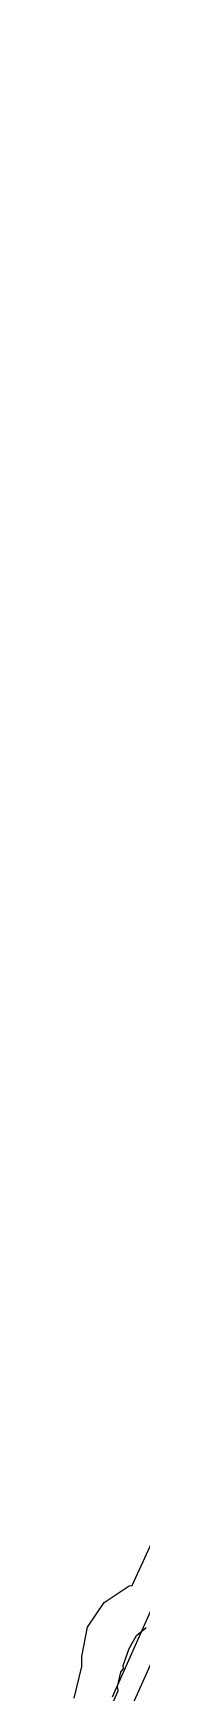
# Model space of a CAD drawing. Header units: metres. Extents: x 3158 to 3711, y 9867 to 11440.
# Drawn here: x 3411.9 to 3415.5, y 10950.5 to 11037.3 of the extents above; entities that cross this region are included whole.
import ezdxf

# ---------------------------------------------------------------- set-up
doc = ezdxf.new("R2010")
doc.units = ezdxf.units.M
doc.layers.add('AI_GREENING_EXCLUSIONS', color=1, linetype='Continuous')

msp = doc.modelspace()

# ---------------------------------------------------------------- linework, layer by layer
at = {"layer": 'AI_GREENING_EXCLUSIONS'}
for points in [[(3413.938, 10950.256), (3428.65, 10983.373), (3428.956, 10984.343), (3429.196, 10984.603), (3429.765, 10985.884), (3430.329, 10987.165), (3430.359, 10987.516), (3430.871, 10988.399), (3443.338, 11016.751), (3443.645, 11017.754), (3443.892, 11018.023), (3445.027, 11020.584), (3445.06, 11020.945), (3445.595, 11021.847), (3458.601, 11050.998)], [(3413.938, 10950.256), (3428.65, 10983.373), (3428.956, 10984.343), (3429.196, 10984.603), (3429.765, 10985.884), (3430.329, 10987.165), (3430.359, 10987.516), (3430.871, 10988.399), (3443.338, 11016.751), (3443.645, 11017.754), (3443.892, 11018.023), (3445.027, 11020.584), (3445.06, 11020.945), (3445.595, 11021.847), (3458.601, 11050.998)], [(3411.935, 10950.194), (3412.334, 10951.856), (3412.334, 10952.369), (3412.638, 10953.9), (3413.506, 10955.197), (3414.803, 10956.065), (3414.961, 10956.096), (3423.019, 10973.688)], [(3413.353, 10946.215), (3419.211, 10959.292)], [(3412.9, 10947.573), (3414.239, 10950.573), (3414.2, 10950.795), (3414.37, 10951.557), (3414.506, 10951.75), (3414.495, 10951.909), (3414.81, 10952.793), (3415.183, 10953.479), (3415.691, 10953.89)]]:
    msp.add_lwpolyline(points, dxfattribs=at)

doc.saveas('drawing.dxf')
